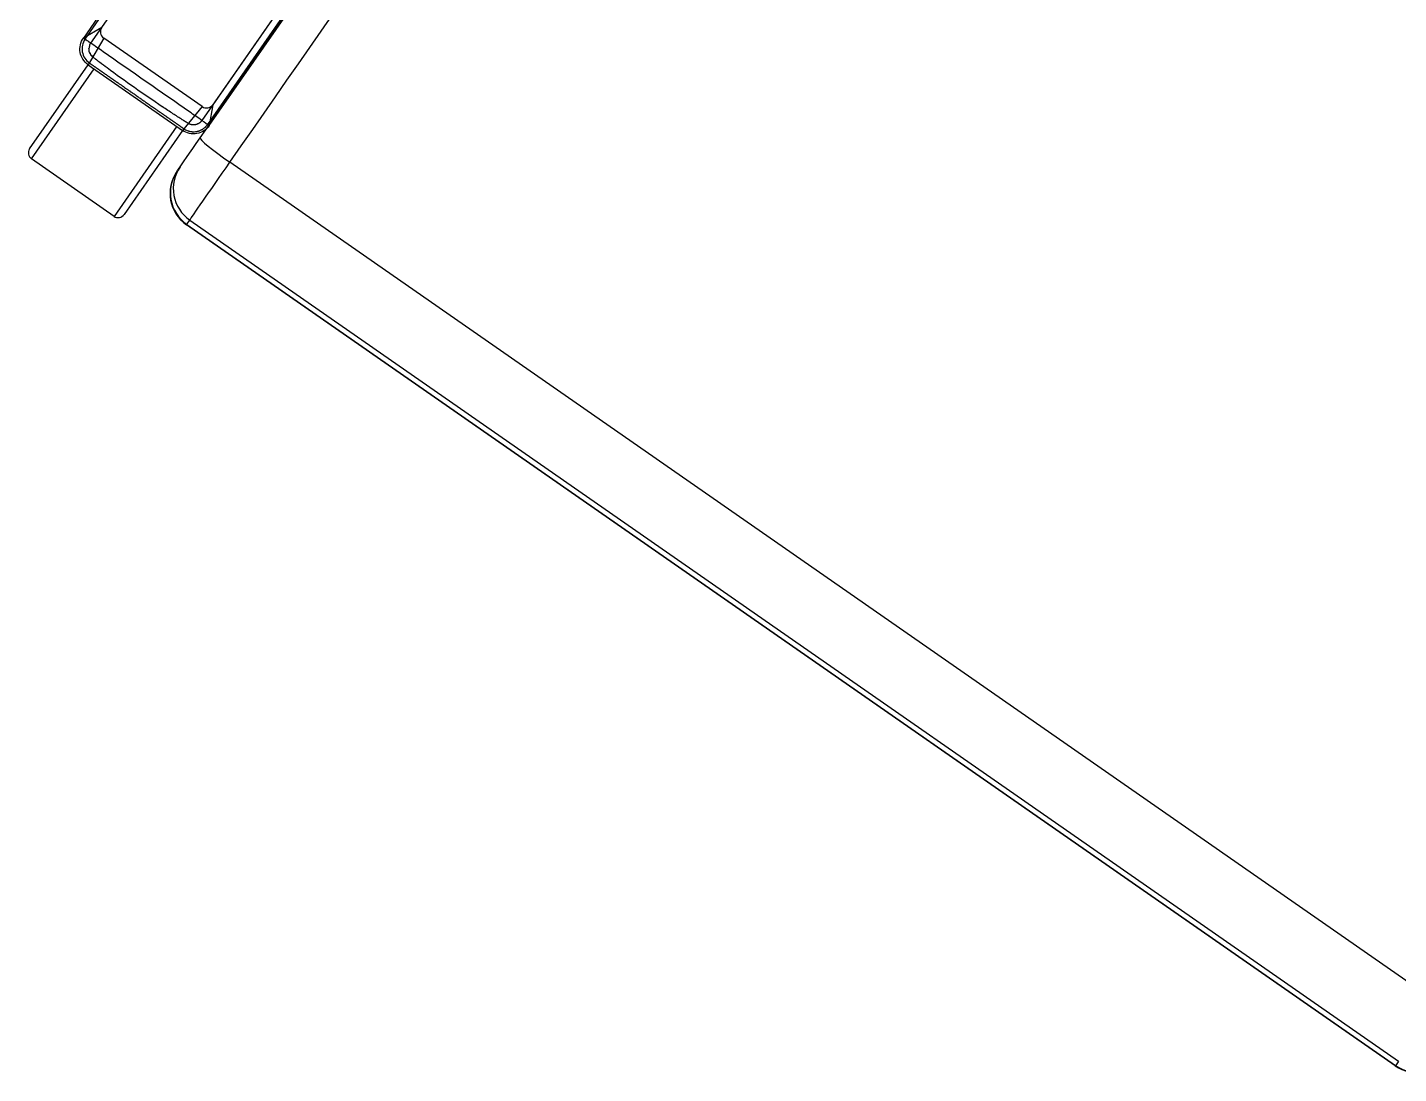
# Model space of a CAD drawing. Header units: inches. Extents: x 0 to 143, y 4 to 153.
# Drawn here: x 106.01 to 123.88, y 108.21 to 121.85 of the extents above; entities that cross this region are included whole.
import ezdxf

# ---------------------------------------------------------------- set-up
doc = ezdxf.new("R2010")
doc.units = ezdxf.units.IN
doc.header["$MEASUREMENT"] = 0
for name, color, linetype in [('SEAT', 5, 'Continuous'), ('SEAT-FINISH', 7, 'Continuous'), ('SEAT-OTHER', 7, 'Continuous')]:
    doc.layers.add(name, color=color, linetype=linetype)
doc.styles.get("Standard").update_dxf_attribs({"font": 'arial.ttf'})

# ---------------------------------------------------------------- blocks, each defined once
blk = doc.blocks.new('M897-10OP1F_0P')
at = {"layer": 'SEAT'}
for p, q in [((9.795, 9.6), (9.795, -9.6)), ((10.712, -9.6), (10.712, 9.6)), ((10.78, -9.6), (10.78, 9.6)), ((10.787, 9.6), (10.787, -9.6)), ((10.787, -9.6), (10.78, -9.6)), ((9.556, -10.094), (-9.444, -10.094)), ((-9.444, -10.121), (9.556, -10.121)), ((9.306, -10.213), (9.556, -10.094)), ((9.556, -10.121), (9.556, -10.094)), ((-9.444, -10.211), (9.556, -10.211)), ((-9.194, -10.213), (9.306, -10.213)), ((9.406, -10.313), (9.806, -10.344)), ((9.406, -10.313), (9.406, -11.875)), ((9.691, -10.37), (9.691, -10.371)), ((9.778, -10.348), (9.778, -10.344)), ((9.778, -10.353), (9.778, -10.348)), ((9.778, -10.365), (9.778, -10.361)), ((9.778, -10.369), (9.778, -10.365)), ((9.778, -10.37), (9.778, -10.369)), ((9.806, -10.344), (11.142, -10.344)), ((9.806, -11.844), (9.806, -10.344)), ((9.691, -10.371), (9.691, -10.372)), ((9.691, -10.372), (9.691, -10.373)), ((9.691, -10.373), (9.691, -10.374)), ((9.691, -10.374), (9.691, -10.376)), ((9.691, -10.376), (9.691, -10.377)), ((9.691, -10.376), (9.691, -10.376)), ((9.691, -10.377), (9.691, -10.378)), ((9.691, -10.378), (9.691, -10.378)), ((9.691, -10.378), (9.692, -10.381)), ((9.692, -10.381), (9.692, -10.383)), ((9.692, -10.383), (9.692, -10.386)), ((9.692, -10.386), (9.692, -10.389)), ((9.692, -10.389), (9.692, -10.392)), ((9.692, -10.392), (9.692, -10.396)), ((9.692, -10.396), (9.692, -10.4)), ((9.692, -10.4), (9.693, -10.404)), ((9.693, -10.404), (9.693, -10.409)), ((9.693, -10.409), (9.693, -10.415)), ((9.778, -10.371), (9.778, -10.37)), ((9.778, -10.372), (9.778, -10.371)), ((9.778, -10.374), (9.778, -10.372)), ((9.778, -10.375), (9.778, -10.374)), ((9.778, -10.376), (9.778, -10.375)), ((9.778, -10.377), (9.778, -10.376)), ((9.778, -10.378), (9.778, -10.377)), ((9.778, -10.38), (9.778, -10.378)), ((9.778, -10.381), (9.778, -10.38)), ((9.778, -10.38), (9.778, -10.38)), ((9.778, -10.382), (9.778, -10.381)), ((9.778, -10.382), (9.778, -10.382)), ((9.778, -10.383), (9.778, -10.382)), ((9.778, -10.385), (9.778, -10.383)), ((9.778, -10.383), (9.778, -10.383)), ((9.778, -10.386), (9.778, -10.385)), ((9.778, -10.387), (9.778, -10.386)), ((9.778, -10.389), (9.778, -10.387)), ((9.778, -10.39), (9.778, -10.389)), ((9.778, -10.391), (9.778, -10.39)), ((9.778, -10.392), (9.778, -10.391)), ((9.778, -10.393), (9.778, -10.392)), ((9.778, -10.394), (9.778, -10.393)), ((9.778, -10.396), (9.778, -10.394)), ((9.778, -10.4), (9.778, -10.396)), ((9.778, -10.402), (9.778, -10.4)), ((9.778, -10.403), (9.778, -10.402)), ((9.778, -10.409), (9.778, -10.403)), ((9.778, -10.413), (9.778, -10.409)), ((9.778, -10.416), (9.778, -10.413)), ((9.778, -10.422), (9.778, -10.416)), ((9.778, -10.424), (9.778, -10.422)), ((9.778, -10.428), (9.778, -10.424)), ((9.778, -10.431), (9.778, -10.428)), ((9.778, -10.433), (9.778, -10.431)), ((9.778, -10.435), (9.778, -10.433)), ((9.778, -10.439), (9.778, -10.435)), ((9.778, -10.443), (9.778, -10.439)), ((9.778, -10.446), (9.778, -10.443)), ((9.778, -10.447), (9.778, -10.446)), ((9.778, -10.449), (9.778, -10.447)), ((9.778, -10.454), (9.778, -10.449)), ((9.778, -10.457), (9.778, -10.454)), ((9.778, -10.458), (9.778, -10.457)), ((9.778, -10.46), (9.778, -10.458)), ((9.778, -10.464), (9.778, -10.46)), ((9.778, -10.468), (9.778, -10.464)), ((9.778, -10.471), (9.778, -10.468)), ((9.778, -10.472), (9.778, -10.471)), ((9.778, -10.475), (9.778, -10.472)), ((9.778, -10.478), (9.778, -10.475)), ((9.778, -10.481), (9.778, -10.478)), ((9.778, -10.484), (9.778, -10.481)), ((9.778, -10.485), (9.778, -10.484)), ((9.778, -10.487), (9.778, -10.485)), ((9.778, -10.49), (9.778, -10.487)), ((9.778, -10.494), (9.778, -10.49)), ((9.778, -10.497), (9.778, -10.494)), ((9.778, -10.5), (9.778, -10.497)), ((9.778, -10.501), (9.778, -10.5)), ((9.778, -10.503), (9.778, -10.501)), ((9.778, -10.507), (9.778, -10.503)), ((9.778, -10.51), (9.778, -10.507)), ((9.778, -10.513), (9.778, -10.51)), ((9.778, -10.515), (9.778, -10.513)), ((9.778, -10.518), (9.778, -10.515)), ((9.778, -10.52), (9.778, -10.518)), ((9.778, -10.525), (9.778, -10.52)), ((9.778, -10.534), (9.778, -10.525)), ((9.778, -10.539), (9.778, -10.534)), ((9.778, -10.543), (9.778, -10.539)), ((9.778, -10.546), (9.778, -10.543)), ((9.778, -10.547), (9.778, -10.546)), ((9.778, -10.549), (9.778, -10.547)), ((9.806, -10.438), (11.236, -10.438)), ((11.236, -10.438), (11.236, -11.75)), ((9.778, -10.55), (9.778, -10.549)), ((9.778, -10.556), (9.778, -10.55)), ((9.778, -10.56), (9.778, -10.556)), ((9.778, -10.563), (9.778, -10.56)), ((9.778, -10.569), (9.778, -10.563)), ((9.778, -10.571), (9.778, -10.569)), ((9.778, -10.573), (9.778, -10.571)), ((9.778, -10.577), (9.778, -10.573)), ((9.778, -10.581), (9.778, -10.577)), ((9.778, -10.584), (9.778, -10.581)), ((9.778, -10.591), (9.778, -10.584)), ((9.778, -10.594), (9.778, -10.591)), ((9.778, -10.597), (9.778, -10.594)), ((9.778, -10.599), (9.778, -10.597)), ((9.778, -10.602), (9.778, -10.599)), ((9.778, -10.607), (9.778, -10.602)), ((9.778, -10.613), (9.778, -10.607)), ((9.778, -10.615), (9.778, -10.613)), ((9.778, -10.617), (9.778, -10.615)), ((9.778, -10.617), (9.778, -10.617)), ((9.778, -10.62), (9.778, -10.617)), ((9.778, -10.622), (9.778, -10.62)), ((9.778, -10.626), (9.778, -10.622)), ((9.778, -10.633), (9.778, -10.626)), ((9.778, -10.635), (9.778, -10.633)), ((9.778, -10.638), (9.778, -10.635)), ((9.778, -10.648), (9.778, -10.638)), ((9.778, -10.653), (9.778, -10.648)), ((9.778, -10.655), (9.778, -10.653)), ((9.778, -10.658), (9.778, -10.655)), ((9.778, -10.662), (9.778, -10.658)), ((9.778, -10.666), (9.778, -10.662)), ((9.778, -10.672), (9.778, -10.666)), ((9.778, -10.676), (9.778, -10.672)), ((9.778, -10.678), (9.778, -10.676)), ((9.778, -10.68), (9.778, -10.678)), ((9.778, -10.684), (9.778, -10.68)), ((9.778, -10.688), (9.778, -10.684)), ((9.778, -10.692), (9.778, -10.688)), ((9.778, -10.699), (9.778, -10.692)), ((9.778, -10.703), (9.778, -10.699)), ((9.778, -10.714), (9.778, -10.703)), ((9.778, -10.717), (9.778, -10.714)), ((9.778, -10.72), (9.778, -10.717)), ((9.704, -10.734), (9.704, -10.739)), ((9.778, -10.76), (9.778, -10.753)), ((9.778, -10.761), (9.778, -10.76)), ((9.778, -10.765), (9.778, -10.761)), ((9.778, -10.775), (9.778, -10.765)), ((9.778, -10.784), (9.778, -10.775)), ((9.778, -10.791), (9.778, -10.784)), ((9.778, -10.793), (9.778, -10.791)), ((9.778, -10.827), (9.778, -10.826)), ((9.778, -10.943), (9.778, -10.94)), ((9.778, -11.017), (9.778, -11.012)), ((9.778, -11.022), (9.778, -11.017)), ((9.778, -11.026), (9.778, -11.022)), ((9.778, -11.062), (9.778, -11.051)), ((9.778, -11.065), (9.778, -11.062)), ((9.778, -11.068), (9.778, -11.065)), ((9.778, -11.071), (9.778, -11.068)), ((9.778, -11.108), (9.778, -11.1)), ((9.778, -11.113), (9.778, -11.108)), ((9.778, -11.114), (9.778, -11.113)), ((9.778, -11.119), (9.778, -11.114)), ((9.778, -11.123), (9.778, -11.119)), ((9.778, -11.135), (9.778, -11.123)), ((9.778, -11.16), (9.778, -11.159)), ((9.778, -11.165), (9.778, -11.16)), ((9.778, -11.169), (9.778, -11.165)), ((9.778, -11.176), (9.778, -11.169)), ((9.778, -11.188), (9.778, -11.176)), ((9.778, -11.202), (9.778, -11.188)), ((9.778, -11.204), (9.778, -11.202)), ((9.778, -11.237), (9.778, -11.228)), ((9.778, -11.244), (9.778, -11.237)), ((9.778, -11.252), (9.778, -11.244)), ((9.778, -11.285), (9.778, -11.284)), ((9.778, -11.303), (9.778, -11.285)), ((9.778, -11.319), (9.778, -11.303)), ((9.778, -11.35), (9.778, -11.341)), ((9.778, -11.358), (9.778, -11.35)), ((9.778, -11.387), (9.778, -11.382)), ((9.778, -11.423), (9.778, -11.416)), ((9.778, -11.425), (9.778, -11.423)), ((9.778, -11.428), (9.778, -11.425)), ((9.778, -11.433), (9.778, -11.428)), ((9.778, -11.438), (9.778, -11.433)), ((9.778, -11.446), (9.778, -11.438)), ((9.778, -11.453), (9.778, -11.446)), ((9.778, -11.455), (9.778, -11.453)), ((9.778, -11.459), (9.778, -11.455)), ((9.778, -11.465), (9.778, -11.459)), ((9.778, -11.468), (9.778, -11.465)), ((9.778, -11.471), (9.778, -11.468)), ((9.778, -11.476), (9.778, -11.471)), ((9.778, -11.482), (9.778, -11.476)), ((9.778, -11.483), (9.778, -11.482)), ((9.778, -11.486), (9.778, -11.483)), ((9.778, -11.492), (9.778, -11.486)), ((9.778, -11.497), (9.778, -11.492)), ((9.778, -11.5), (9.778, -11.497)), ((9.778, -11.502), (9.778, -11.5)), ((9.778, -11.504), (9.778, -11.502)), ((9.778, -11.506), (9.778, -11.504)), ((9.778, -11.509), (9.778, -11.506)), ((9.778, -11.511), (9.778, -11.509)), ((9.778, -11.515), (9.778, -11.511)), ((9.778, -11.521), (9.778, -11.515)), ((9.778, -11.529), (9.778, -11.521)), ((9.778, -11.532), (9.778, -11.529)), ((9.778, -11.535), (9.778, -11.532)), ((9.778, -11.545), (9.778, -11.535)), ((9.778, -11.553), (9.778, -11.545)), ((9.778, -11.554), (9.778, -11.553)), ((9.778, -11.561), (9.778, -11.554)), ((9.778, -11.564), (9.778, -11.561)), ((9.778, -11.566), (9.778, -11.564)), ((9.778, -11.57), (9.778, -11.566)), ((9.778, -11.572), (9.778, -11.57)), ((9.778, -11.577), (9.778, -11.572)), ((9.778, -11.588), (9.778, -11.577)), ((9.778, -11.59), (9.778, -11.588)), ((9.778, -11.591), (9.778, -11.59)), ((9.778, -11.592), (9.778, -11.591)), ((9.778, -11.596), (9.778, -11.592)), ((9.778, -11.602), (9.778, -11.596)), ((9.778, -11.607), (9.778, -11.602)), ((9.778, -11.612), (9.778, -11.607)), ((9.778, -11.617), (9.778, -11.612)), ((9.778, -11.621), (9.778, -11.617)), ((9.693, -11.781), (9.692, -11.788)), ((9.692, -11.788), (9.692, -11.795)), ((9.692, -11.795), (9.692, -11.797)), ((9.692, -11.797), (9.692, -11.8)), ((9.692, -11.8), (9.692, -11.802)), ((9.694, -11.761), (9.693, -11.767)), ((9.693, -11.767), (9.693, -11.772)), ((9.693, -11.772), (9.693, -11.777)), ((9.693, -11.777), (9.693, -11.781)), ((9.778, -11.625), (9.778, -11.621)), ((9.778, -11.625), (9.778, -11.625)), ((9.778, -11.633), (9.778, -11.625)), ((9.778, -11.636), (9.778, -11.633)), ((9.778, -11.641), (9.778, -11.636)), ((9.778, -11.642), (9.778, -11.641)), ((9.778, -11.648), (9.778, -11.642)), ((9.778, -11.651), (9.778, -11.648)), ((9.778, -11.652), (9.778, -11.651)), ((9.778, -11.658), (9.778, -11.652)), ((9.778, -11.662), (9.778, -11.658)), ((9.778, -11.666), (9.778, -11.662)), ((9.778, -11.669), (9.778, -11.666)), ((9.778, -11.674), (9.778, -11.669)), ((9.778, -11.678), (9.778, -11.674)), ((9.778, -11.681), (9.778, -11.678)), ((9.778, -11.684), (9.778, -11.681)), ((9.778, -11.687), (9.778, -11.684)), ((9.778, -11.688), (9.778, -11.687)), ((9.778, -11.69), (9.778, -11.688)), ((9.778, -11.695), (9.778, -11.69)), ((9.778, -11.699), (9.778, -11.695)), ((9.778, -11.702), (9.778, -11.699)), ((9.778, -11.703), (9.778, -11.702)), ((9.778, -11.707), (9.778, -11.703)), ((9.778, -11.71), (9.778, -11.707)), ((9.778, -11.712), (9.778, -11.71)), ((9.778, -11.716), (9.778, -11.712)), ((9.778, -11.717), (9.778, -11.716)), ((9.778, -11.719), (9.778, -11.717)), ((9.778, -11.721), (9.778, -11.719)), ((9.778, -11.724), (9.778, -11.721)), ((9.778, -11.73), (9.778, -11.724)), ((9.778, -11.734), (9.778, -11.73)), ((9.778, -11.73), (9.778, -11.73)), ((9.778, -11.738), (9.778, -11.734)), ((9.778, -11.741), (9.778, -11.738)), ((9.778, -11.741), (9.778, -11.741)), ((9.778, -11.743), (9.778, -11.741)), ((9.778, -11.746), (9.778, -11.743)), ((9.778, -11.748), (9.778, -11.746)), ((9.778, -11.752), (9.778, -11.748)), ((9.778, -11.755), (9.778, -11.752)), ((9.778, -11.757), (9.778, -11.755)), ((9.778, -11.76), (9.778, -11.757)), ((9.778, -11.762), (9.778, -11.76)), ((9.778, -11.763), (9.778, -11.762)), ((9.778, -11.764), (9.778, -11.763)), ((9.778, -11.766), (9.778, -11.764)), ((9.778, -11.769), (9.778, -11.766)), ((9.778, -11.77), (9.778, -11.769)), ((9.778, -11.772), (9.778, -11.77)), ((9.778, -11.773), (9.778, -11.772)), ((9.778, -11.774), (9.778, -11.773)), ((9.778, -11.778), (9.778, -11.774)), ((9.778, -11.785), (9.778, -11.778)), ((9.778, -11.786), (9.778, -11.785)), ((9.778, -11.789), (9.778, -11.786)), ((9.778, -11.791), (9.778, -11.789)), ((9.778, -11.793), (9.778, -11.791)), ((9.778, -11.795), (9.778, -11.793)), ((9.778, -11.795), (9.778, -11.795)), ((9.778, -11.796), (9.778, -11.795)), ((9.778, -11.798), (9.778, -11.796)), ((9.778, -11.8), (9.778, -11.798)), ((11.236, -11.75), (9.806, -11.75)), ((9.556, -11.976), (-9.444, -11.976)), ((9.306, -11.975), (9.556, -12.094)), ((9.406, -11.875), (9.806, -11.844)), ((9.692, -11.807), (9.691, -11.809)), ((9.692, -11.802), (9.692, -11.804)), ((9.692, -11.804), (9.692, -11.806)), ((9.692, -11.806), (9.692, -11.807)), ((9.778, -11.802), (9.778, -11.8)), ((9.778, -11.803), (9.778, -11.802)), ((9.778, -11.804), (9.778, -11.803)), ((9.778, -11.805), (9.778, -11.804)), ((9.778, -11.806), (9.778, -11.805)), ((9.778, -11.806), (9.778, -11.806)), ((9.778, -11.807), (9.778, -11.806)), ((9.778, -11.808), (9.778, -11.807)), ((9.778, -11.809), (9.778, -11.808)), ((9.778, -11.812), (9.778, -11.809)), ((9.778, -11.814), (9.778, -11.812)), ((9.778, -11.815), (9.778, -11.814)), ((9.778, -11.816), (9.778, -11.815)), ((9.778, -11.817), (9.778, -11.816)), ((9.778, -11.819), (9.778, -11.817)), ((9.778, -11.822), (9.778, -11.819)), ((9.778, -11.824), (9.778, -11.822)), ((9.778, -11.832), (9.778, -11.83)), ((9.778, -11.835), (9.778, -11.832)), ((9.778, -11.839), (9.778, -11.835)), ((9.778, -11.841), (9.778, -11.839)), ((9.778, -11.844), (9.778, -11.841)), ((11.142, -11.844), (9.806, -11.844)), ((9.556, -12.067), (-9.444, -12.067)), ((-9.444, -12.094), (9.556, -12.094)), ((9.556, -12.094), (9.556, -12.067))]:
    blk.add_line(p, q, dxfattribs=at)
for points in [[(9.556, -10.094, -0.414216), (9.806, -10.344)], [(9.574, -10.121, 0.020937), (9.556, -10.121)], [(9.584, -10.123, 0.011271), (9.574, -10.121)], [(9.595, -10.124, 0.011594), (9.584, -10.123)], [(9.605, -10.126, 0.011707), (9.595, -10.124)], [(9.615, -10.129, 0.011682), (9.605, -10.126)], [(9.635, -10.135, 0.023238), (9.615, -10.129)], [(9.644, -10.139, 0.011617), (9.635, -10.135)], [(9.654, -10.143, 0.011636), (9.644, -10.139)], [(9.663, -10.148, 0.011646), (9.654, -10.143)], [(9.68, -10.159, 0.023222), (9.663, -10.148)], [(9.689, -10.165, 0.011607), (9.68, -10.159)], [(9.697, -10.171, 0.011672), (9.689, -10.165)], [(9.712, -10.185, 0.023306), (9.697, -10.171)], [(9.733, -10.209, 0.034921), (9.712, -10.185)], [(9.406, -10.313, 0.41421), (9.306, -10.213)], [(9.556, -10.211, -0.004202), (9.557, -10.211, -0.003186), (9.558, -10.211, -0.001536), (9.559, -10.211)], [(9.559, -10.211, -0.006087), (9.563, -10.211)], [(9.563, -10.211, -0.007501), (9.567, -10.212)], [(9.567, -10.212, -0.007131), (9.571, -10.212)], [(9.571, -10.212, -0.007367), (9.575, -10.213)], [(9.575, -10.213, -0.007394), (9.579, -10.213)], [(9.579, -10.213, -0.015098), (9.587, -10.215)], [(9.587, -10.215, -0.015549), (9.595, -10.217)], [(9.595, -10.217, -0.008015), (9.599, -10.218)], [(9.599, -10.218, -0.008242), (9.603, -10.22)], [(9.603, -10.22, -0.017245), (9.611, -10.223)], [(9.611, -10.223, -0.009177), (9.616, -10.225)], [(9.616, -10.225, -0.009632), (9.62, -10.228)], [(9.62, -10.228, -0.010162), (9.625, -10.231)], [(9.625, -10.231, -0.010813), (9.63, -10.234)], [(9.63, -10.234, -0.01155), (9.635, -10.237)], [(9.635, -10.237, -0.007995), (9.638, -10.24)], [(9.638, -10.24, -0.004511), (9.64, -10.241)], [(9.64, -10.241, -0.012927), (9.646, -10.246)], [(9.646, -10.246, -0.01339), (9.651, -10.251)], [(9.651, -10.251, -0.013165), (9.656, -10.256)], [(9.656, -10.256, -0.013254), (9.66, -10.261)], [(9.66, -10.261, -0.013221), (9.665, -10.267)], [(9.665, -10.267, -0.026476), (9.672, -10.279)], [(9.672, -10.279, -0.026479), (9.679, -10.291)], [(9.679, -10.291, -0.013233), (9.681, -10.298)], [(9.681, -10.298, -0.007254), (9.683, -10.302)], [(9.683, -10.302, -0.00599), (9.684, -10.305)], [(9.684, -10.305, -0.053229), (9.689, -10.332)], [(9.689, -10.332, -0.013361), (9.69, -10.339)], [(9.69, -10.339, 0.000662), (9.69, -10.343)], [(9.69, -10.343, 0.000609), (9.69, -10.348)], [(9.69, -10.348, 0.000605), (9.69, -10.352)], [(9.69, -10.352, 0.000457), (9.69, -10.356)], [(9.69, -10.356, 0.000263), (9.69, -10.358)], [(9.69, -10.358, 0.000123), (9.691, -10.361)], [(9.691, -10.361, 0.000316), (9.691, -10.364)], [(9.691, -10.364, 0.0003), (9.691, -10.366)], [(9.691, -10.366, 0.000258), (9.691, -10.368)], [(9.691, -10.368, 0.000271), (9.691, -10.37)], [(9.745, -10.226, 0.023287), (9.733, -10.209)], [(9.75, -10.235, 0.011643), (9.745, -10.226)], [(9.755, -10.244, 0.011643), (9.75, -10.235)], [(9.763, -10.263, 0.023288), (9.755, -10.244)], [(9.767, -10.272, 0.011642), (9.763, -10.263)], [(9.77, -10.282, 0.011642), (9.767, -10.272)], [(9.775, -10.303, 0.023289), (9.77, -10.282)], [(9.778, -10.333, 0.034943), (9.775, -10.303)], [(9.778, -10.344, 0.011649), (9.778, -10.333)], [(9.778, -10.361, -0.000023), (9.778, -10.353)], [(9.693, -10.415, -0.000214), (9.694, -10.428)], [(9.694, -10.428, -0.002664), (9.699, -10.571)], [(9.699, -10.571, -0.003015), (9.704, -10.734)], [(9.778, -10.753, -0.00002), (9.778, -10.72)], [(9.704, -10.739, -0.013155), (9.699, -11.618, -0.002296), (9.695, -11.739)], [(9.778, -10.826, -0.000017), (9.778, -10.793)], [(9.778, -10.851, -0.000015), (9.778, -10.827)], [(9.778, -10.882, -0.000022), (9.778, -10.851)], [(9.778, -10.94, -0.000033), (9.778, -10.882)], [(9.778, -10.98, -0.000022), (9.778, -10.943)], [(9.778, -11.012, -0.000019), (9.778, -10.98)], [(9.778, -11.051, -0.000016), (9.778, -11.026)], [(9.778, -11.1, -0.000019), (9.778, -11.071)], [(9.778, -11.159, -0.000015), (9.778, -11.135)], [(9.778, -11.228, -0.000014), (9.778, -11.204)], [(9.778, -11.284, -0.000018), (9.778, -11.252)], [(9.778, -11.341, -0.000015), (9.778, -11.319)], [(9.778, -11.382, -0.000015), (9.778, -11.358)], [(9.778, -11.416, -0.000014), (9.778, -11.387)], [(9.695, -11.739, -0.000373), (9.694, -11.761)], [(9.306, -11.975, 0.41421), (9.406, -11.875)], [(9.556, -12.067, 0.414483), (9.778, -11.844)], [(9.806, -11.844, -0.414216), (9.556, -12.094)], [(9.558, -11.976, 0.001311), (9.556, -11.976, -0.000034), (9.556, -11.976)], [(9.556, -11.982, -0.000266), (9.556, -11.976)], [(9.56, -11.976, 0.000698), (9.558, -11.976, 0.000297), (9.558, -11.976)], [(9.562, -11.975, -0.000371), (9.56, -11.976)], [(9.565, -11.975, 0.000248), (9.564, -11.975, 0.000089), (9.562, -11.975)], [(9.565, -11.975, 0.000041), (9.565, -11.975)], [(9.568, -11.975, -0.000209), (9.565, -11.975)], [(9.572, -11.974, -0.000224), (9.568, -11.975)], [(9.576, -11.974, 0.000326), (9.572, -11.974)], [(9.577, -11.974, 0.000083), (9.576, -11.974)], [(9.58, -11.974, -0.000533), (9.577, -11.974)], [(9.585, -11.973, 0.001046), (9.582, -11.973, 0.000023), (9.58, -11.974)], [(9.585, -11.973, 0.00395), (9.59, -11.971, 0.001938), (9.594, -11.969, 0.000282), (9.597, -11.968)], [(9.597, -11.968, -0.000907), (9.602, -11.966, -0.000463), (9.604, -11.966)], [(9.604, -11.966, -0.000485), (9.607, -11.964)], [(9.607, -11.964, 0.000621), (9.615, -11.961, 0.000676), (9.617, -11.96)], [(9.617, -11.96, 0.00034), (9.621, -11.958, -0.001327), (9.624, -11.958, -0.002506), (9.626, -11.957)], [(9.659, -11.928, -0.001096), (9.65, -11.936, 0.000209), (9.642, -11.943, -0.000305), (9.63, -11.953, 0.000512), (9.626, -11.957)], [(9.659, -11.928, 0.000557), (9.666, -11.916)], [(9.664, -11.92, -0.000072), (9.661, -11.924, -0.000285), (9.659, -11.928)], [(9.673, -11.904, -0.000305), (9.668, -11.912, 0.000314), (9.664, -11.92)], [(9.666, -11.916, 0.000078), (9.673, -11.903)], [(9.673, -11.903, 0.000202), (9.681, -11.891)], [(9.681, -11.891, -0.001106), (9.673, -11.904)], [(9.681, -11.891, 0.000134), (9.682, -11.886)], [(9.682, -11.887, 0.000121), (9.681, -11.891)], [(9.689, -11.849, 0.000417), (9.685, -11.873, 0.000007), (9.682, -11.887)], [(9.682, -11.886, 0.000103), (9.684, -11.877)], [(9.684, -11.877, 0.000344), (9.69, -11.849)], [(9.691, -11.809, 0.003786), (9.69, -11.844, 0.000667), (9.69, -11.849)], [(9.778, -11.83, -0.000017), (9.778, -11.824)], [(9.555, -11.988, -0.000377), (9.556, -11.982)], [(9.555, -11.999, -0.000608), (9.555, -11.988)], [(9.555, -12.004, -0.000306), (9.555, -11.999)], [(9.555, -12.009, -0.000313), (9.555, -12.004)], [(9.555, -12.014, -0.000356), (9.555, -12.009)], [(9.555, -12.019, -0.000493), (9.555, -12.014)], [(9.555, -12.033, -0.001574), (9.555, -12.019)], [(9.555, -12.041, -0.000833), (9.555, -12.033)], [(9.555, -12.045, -0.000413), (9.555, -12.041)], [(9.555, -12.048, -0.00038), (9.555, -12.045)], [(9.555, -12.054, -0.000605), (9.555, -12.048)], [(9.555, -12.059, -0.00141), (9.555, -12.054)], [(9.555, -12.063, -0.003321), (9.555, -12.059)], [(9.555, -12.065, -0.003053), (9.555, -12.063)], [(9.555, -12.066, -0.003387), (9.555, -12.065, -0.001605), (9.555, -12.065)], [(9.556, -12.067, -0.012156), (9.556, -12.067, -0.008409), (9.556, -12.067, -0.0063), (9.556, -12.067, -0.007313), (9.556, -12.066, -0.004939), (9.556, -12.066, -0.003355), (9.555, -12.066, -0.000923), (9.555, -12.066)]]:
    blk.add_lwpolyline(points, format="xyb", dxfattribs=at)
for centre, start, end in [((10.287, 9.6), 360, 90), ((10.287, -9.6), 270, 360)]:
    blk.add_arc(centre, 0.5, start, end, dxfattribs=at)
for centre, major_axis, ratio, start_param, end_param in [((10.28, 9.6), (0, 0.5), 0.999391, -1.570797, 0), ((-1.213, 9.6), (12, 0), 0, -0.112331, -0.034907), ((-1.213, 9.6), (-12, 0), 0, -3.141593, -3.106686), ((5.172, -9.6), (-60, 0), 0, -1.647925, -1.36989), ((9.756, -9.6), (0, -0.5), 0.077052, 0, 1.570796), ((9.718, -9.6), (1, 0), 0, 0.112331, 1.493668), ((10.215, -9.6), (0, -0.5), 0.993698, 0, 1.570797), ((10.28, -9.6), (0, -0.5), 0.999391, 0, 1.570797), ((-1.213, -9.6), (12, 0), 0, 0.034907, 0.112331), ((5.172, -10.1), (-59.5, 0), 0, -1.647925, -1.36989), ((9.556, -10.221), (0, -0.1), 0.000116, 1.663745, 3.089233), ((9.718, -10.1), (0.5, 0), 0, 0.112331, 1.493668), ((-1.213, -10.1), (11.5, 0), 0, 0.034907, 0.112331), ((9.556, -11.094), (0, 9.508), 0.000004, 1.477848, 1.498533), ((11.142, -10.438), (-0.0941, 0), 0.996558, 3.141593, 4.712389), ((9.556, -11.094), (0, 9.508), 0.000004, 1.498533, 1.64306), ((9.556, -11.094), (0, 9.508), 0.000004, 1.64306, 1.663744), ((11.142, -11.75), (-0.0941, 0), 0.996558, 1.570796, 3.141593)]:
    blk.add_ellipse(centre, major_axis=major_axis, ratio=ratio, start_param=start_param, end_param=end_param, dxfattribs=at)
at = {"layer": 'SEAT-FINISH'}
blk.add_attdef('FINISH', (2, -6.5), '', height=2, dxfattribs=at)
at = {"layer": 'SEAT-OTHER'}
blk.add_attdef('OTHER', (2, -9), '', height=2, dxfattribs=at)

msp = doc.modelspace()

# ---------------------------------------------------------------- block references
at = {"rotation": 235.1755434962233}
msp.add_blockref('M897-10OP1F_0P', (122.12, 122.646), dxfattribs=at)

doc.saveas('drawing.dxf')
